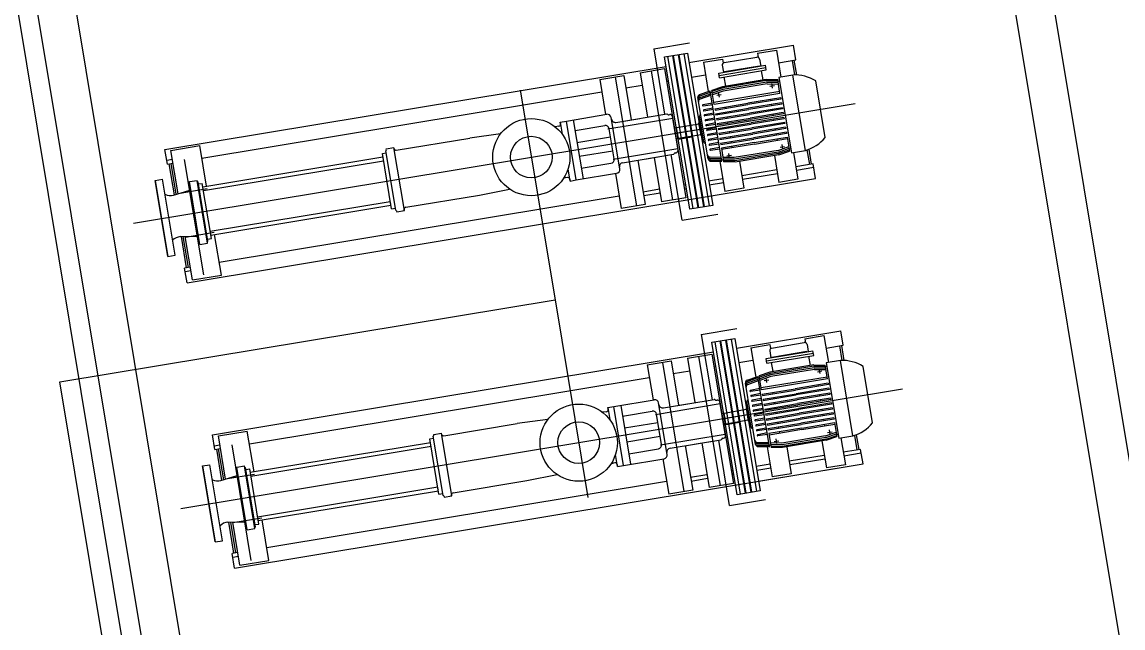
# Model space of a CAD drawing. Header units: millimetres. Extents: x -16232 to 52632, y -3739 to 20678.
# Drawn here: x 23035.64 to 23074.76, y 12162.82 to 12184.37 of the extents above; entities that cross this region are included whole.
import ezdxf

# ---------------------------------------------------------------- set-up
doc = ezdxf.new("R2010")
doc.units = ezdxf.units.MM
doc.header["$LTSCALE"] = 300
doc.header["$MEASUREMENT"] = 0
doc.layers.add('CINZA-8', color=8, linetype='Continuous')

msp = doc.modelspace()

# ---------------------------------------------------------------- linework, layer by layer
at = {"layer": 'CINZA-8'}
for p, q in [((23098.106, 12029.531), (23050.436, 12316.693)), ((23096.528, 12030.659), (23049.307, 12315.115)), ((23015.473, 12309.498), (23062.694, 12025.043)), ((23064.272, 12023.914), (23016.826, 12309.723)), ((23014.796, 12309.386), (23061.905, 12025.607)), ((23058.086, 12183.418), (23059.359, 12183.629)), ((23059.339, 12182.931), (23063.052, 12183.547)), ((23063.138, 12183.029), (23063.052, 12183.547)), ((23058.086, 12183.418), (23058.473, 12181.09)), ((23058.471, 12183.134), (23059.283, 12183.269)), ((23059.371, 12177.714), (23058.471, 12183.134)), ((23059.486, 12177.733), (23058.586, 12183.153)), ((23059.662, 12177.762), (23058.762, 12183.182)), ((23059.689, 12177.767), (23058.789, 12183.187)), ((23059.865, 12177.796), (23058.965, 12183.216)), ((23059.892, 12177.8), (23058.992, 12183.221)), ((23060.068, 12177.83), (23059.168, 12183.25)), ((23059.283, 12183.269), (23060.183, 12177.849)), ((23060.592, 12182.93), (23061.753, 12183.123)), ((23061.773, 12183.262), (23062.45, 12183.374)), ((23061.773, 12183.262), (23061.797, 12183.118)), ((23062.45, 12183.374), (23062.609, 12182.417)), ((23040.717, 12179.839), (23058.527, 12182.796)), ((23057.605, 12182.57), (23058.471, 12182.714)), ((23058.471, 12182.714), (23059.234, 12178.119)), ((23059.852, 12182.943), (23060.528, 12183.055)), ((23059.852, 12182.943), (23060.025, 12181.898)), ((23060.395, 12182.558), (23062.06, 12182.834)), ((23060.409, 12182.475), (23062.074, 12182.752)), ((23060.523, 12182.834), (23060.564, 12182.586)), ((23060.528, 12183.055), (23060.552, 12182.912)), ((23060.602, 12182.608), (23061.847, 12182.815)), ((23061.85, 12183.054), (23061.891, 12182.806)), ((23062.087, 12182.669), (23062.06, 12182.834)), ((23062.524, 12182.927), (23063.138, 12183.029)), ((23063.003, 12183.007), (23063.088, 12182.489)), ((23063.07, 12183.018), (23063.158, 12182.489)), ((23056.17, 12182.332), (23057.023, 12182.473)), ((23056.17, 12182.332), (23056.378, 12181.083)), ((23056.712, 12182.421), (23057.474, 12177.827)), ((23057.023, 12182.473), (23057.285, 12180.893)), ((23057.605, 12182.57), (23057.867, 12180.99)), ((23057.997, 12182.635), (23058.76, 12178.04)), ((23059.425, 12182.413), (23059.926, 12182.496)), ((23060.423, 12182.393), (23060.395, 12182.558)), ((23060.423, 12182.393), (23062.087, 12182.669)), ((23062.088, 12182.33), (23060.532, 12182.072)), ((23060.647, 12182.091), (23060.592, 12182.421)), ((23061.973, 12182.311), (23061.918, 12182.641)), ((23062.088, 12182.33), (23062.492, 12182.326)), ((23062.574, 12181.832), (23062.492, 12182.326)), ((23063.035, 12182.487), (23062.534, 12182.404)), ((23062.534, 12182.404), (23062.979, 12179.724)), ((23063.48, 12179.808), (23063.035, 12182.487)), ((23053.34, 12181.954), (23054.579, 12174.492)), ((23057.097, 12182.027), (23057.679, 12182.123)), ((23058.545, 12182.267), (23058.613, 12182.278)), ((23059.719, 12181.79), (23060.097, 12181.923)), ((23060.513, 12179.419), (23060.097, 12181.923)), ((23060.532, 12182.072), (23060.151, 12181.937)), ((23060.233, 12181.443), (23060.151, 12181.937)), ((23060.538, 12182.03), (23060.157, 12181.896)), ((23060.548, 12181.973), (23060.167, 12181.839)), ((23062.095, 12182.289), (23060.538, 12182.03)), ((23062.104, 12182.232), (23060.548, 12181.973)), ((23062.114, 12182.172), (23060.558, 12181.914)), ((23062.095, 12182.289), (23062.499, 12182.285)), ((23062.104, 12182.232), (23062.508, 12182.228)), ((23062.114, 12182.172), (23062.518, 12182.168)), ((23062.219, 12182.087), (23062.381, 12182.114)), ((23062.313, 12182.02), (23062.286, 12182.182)), ((23062.557, 12182.269), (23062.503, 12182.26)), ((23064.176, 12180.267), (23063.842, 12182.277)), ((23042.034, 12179.526), (23056.245, 12181.885)), ((23060.019, 12179.503), (23059.657, 12181.685)), ((23059.726, 12181.746), (23060.105, 12181.879)), ((23059.736, 12181.69), (23060.114, 12181.823)), ((23059.744, 12181.639), (23060.122, 12181.773)), ((23060.106, 12181.869), (23060.16, 12181.878)), ((23060.558, 12181.914), (23060.177, 12181.78)), ((23062.563, 12181.899), (23060.221, 12181.511)), ((23062.574, 12181.832), (23060.233, 12181.443)), ((23060.324, 12181.773), (23060.486, 12181.8)), ((23060.419, 12181.705), (23060.392, 12181.868)), ((23062.599, 12181.678), (23061.429, 12181.484)), ((23062.607, 12181.632), (23061.436, 12181.438)), ((23062.232, 12181.617), (23062.239, 12181.571)), ((23062.599, 12181.678), (23062.607, 12181.632)), ((23039.6, 12177.22), (23065.243, 12181.477)), ((23060.17, 12181.487), (23059.835, 12181.425)), ((23060.179, 12181.433), (23059.841, 12181.384)), ((23060.199, 12181.311), (23059.864, 12181.249)), ((23060.208, 12181.257), (23059.87, 12181.208)), ((23060.258, 12181.289), (23061.429, 12181.484)), ((23060.258, 12181.289), (23060.266, 12181.243)), ((23060.266, 12181.243), (23061.436, 12181.438)), ((23060.287, 12181.113), (23061.458, 12181.308)), ((23060.295, 12181.067), (23061.466, 12181.262)), ((23060.626, 12181.35), (23060.634, 12181.304)), ((23060.655, 12181.174), (23060.663, 12181.128)), ((23062.629, 12181.502), (23061.458, 12181.308)), ((23062.636, 12181.456), (23061.466, 12181.262)), ((23062.658, 12181.326), (23061.487, 12181.132)), ((23062.665, 12181.28), (23061.495, 12181.086)), ((23062.687, 12181.15), (23061.516, 12180.956)), ((23062.261, 12181.441), (23062.268, 12181.395)), ((23062.29, 12181.265), (23062.298, 12181.219)), ((23062.629, 12181.502), (23062.636, 12181.456)), ((23062.658, 12181.326), (23062.665, 12181.28)), ((23062.687, 12181.15), (23062.695, 12181.104)), ((23054.767, 12180.816), (23054.984, 12180.852)), ((23054.779, 12180.746), (23054.767, 12180.816)), ((23054.767, 12180.816), (23054.839, 12180.384)), ((23054.984, 12180.852), (23056.418, 12181.09)), ((23055.332, 12178.754), (23054.984, 12180.852)), ((23055.227, 12180.892), (23055.575, 12178.794)), ((23056.462, 12180.572), (23058.763, 12180.954)), ((23056.879, 12179.15), (23056.576, 12180.977)), ((23056.744, 12180.803), (23058.551, 12181.103)), ((23056.744, 12180.803), (23057.597, 12180.945)), ((23058.619, 12181.073), (23058.659, 12181.079)), ((23058.951, 12179.821), (23058.754, 12181.012)), ((23058.901, 12180.619), (23059.701, 12180.752)), ((23059.694, 12180.79), (23059.749, 12180.799)), ((23059.77, 12180.335), (23059.694, 12180.79)), ((23059.862, 12180.116), (23059.711, 12181.026)), ((23060.228, 12181.135), (23059.893, 12181.073)), ((23060.237, 12181.081), (23059.9, 12181.032)), ((23060.257, 12180.959), (23059.922, 12180.897)), ((23060.266, 12180.905), (23059.929, 12180.856)), ((23060.286, 12180.784), (23059.951, 12180.721)), ((23060.287, 12181.113), (23060.295, 12181.067)), ((23060.317, 12180.937), (23061.487, 12181.132)), ((23060.317, 12180.937), (23060.324, 12180.891)), ((23060.324, 12180.891), (23061.495, 12181.086)), ((23060.346, 12180.761), (23061.516, 12180.956)), ((23060.346, 12180.761), (23060.353, 12180.715)), ((23060.353, 12180.715), (23061.524, 12180.91)), ((23060.374, 12180.591), (23061.545, 12180.785)), ((23060.684, 12180.998), (23060.692, 12180.952)), ((23060.714, 12180.822), (23060.721, 12180.776)), ((23062.695, 12181.104), (23061.524, 12180.91)), ((23062.715, 12180.98), (23061.545, 12180.785)), ((23062.723, 12180.934), (23061.552, 12180.739)), ((23062.745, 12180.804), (23061.574, 12180.609)), ((23062.752, 12180.758), (23061.582, 12180.563)), ((23062.319, 12181.089), (23062.327, 12181.043)), ((23062.348, 12180.918), (23062.355, 12180.872)), ((23062.715, 12180.98), (23062.723, 12180.934)), ((23062.745, 12180.804), (23062.752, 12180.758)), ((23052.64, 12180.391), (23051.553, 12180.247)), ((23054.72, 12180.667), (23054.581, 12180.649)), ((23055.29, 12180.514), (23056.346, 12180.689)), ((23056.681, 12179.506), (23056.503, 12180.576)), ((23058.821, 12180.606), (23058.889, 12180.617)), ((23058.889, 12180.617), (23058.952, 12180.238)), ((23058.901, 12180.619), (23058.891, 12180.604)), ((23058.949, 12180.251), (23058.891, 12180.604)), ((23058.964, 12180.24), (23058.901, 12180.619)), ((23058.92, 12180.427), (23059.732, 12180.562)), ((23058.964, 12180.24), (23059.764, 12180.373)), ((23060.295, 12180.729), (23059.958, 12180.68)), ((23060.315, 12180.613), (23059.98, 12180.55)), ((23060.324, 12180.559), (23059.986, 12180.51)), ((23060.344, 12180.437), (23060.009, 12180.375)), ((23060.353, 12180.383), (23060.016, 12180.334)), ((23060.374, 12180.591), (23060.382, 12180.545)), ((23060.382, 12180.545), (23061.552, 12180.739)), ((23060.403, 12180.415), (23061.574, 12180.609)), ((23060.403, 12180.415), (23060.411, 12180.369)), ((23060.411, 12180.369), (23061.582, 12180.563)), ((23060.432, 12180.239), (23061.603, 12180.433)), ((23060.44, 12180.193), (23061.611, 12180.387)), ((23060.742, 12180.652), (23060.749, 12180.606)), ((23060.771, 12180.476), (23060.779, 12180.43)), ((23062.774, 12180.628), (23061.603, 12180.433)), ((23062.781, 12180.582), (23061.611, 12180.387)), ((23062.803, 12180.452), (23061.632, 12180.257)), ((23062.811, 12180.406), (23061.64, 12180.211)), ((23062.377, 12180.743), (23062.384, 12180.697)), ((23062.406, 12180.567), (23062.414, 12180.521)), ((23062.435, 12180.391), (23062.443, 12180.345)), ((23062.774, 12180.628), (23062.781, 12180.582)), ((23062.803, 12180.452), (23062.811, 12180.406)), ((23040.931, 12179.805), (23041.959, 12179.976)), ((23042.199, 12178.533), (23041.959, 12179.976)), ((23048.94, 12179.814), (23051.553, 12180.247)), ((23055.36, 12180.089), (23056.551, 12180.287)), ((23058.884, 12180.227), (23058.952, 12180.238)), ((23058.964, 12180.24), (23058.949, 12180.251)), ((23058.958, 12180.197), (23058.952, 12180.238)), ((23059.446, 12180.278), (23058.958, 12180.197)), ((23059.439, 12180.319), (23059.446, 12180.278)), ((23059.824, 12180.344), (23059.77, 12180.335)), ((23060.373, 12180.261), (23060.038, 12180.199)), ((23060.382, 12180.207), (23060.045, 12180.158)), ((23060.402, 12180.085), (23060.067, 12180.023)), ((23060.411, 12180.031), (23060.074, 12179.982)), ((23060.432, 12180.239), (23060.44, 12180.193)), ((23060.462, 12180.063), (23061.632, 12180.257)), ((23060.462, 12180.063), (23060.469, 12180.017)), ((23060.469, 12180.017), (23061.64, 12180.211)), ((23061.661, 12180.085), (23060.49, 12179.89)), ((23061.67, 12180.032), (23060.499, 12179.837)), ((23060.8, 12180.3), (23060.808, 12180.254)), ((23060.829, 12180.124), (23060.837, 12180.078)), ((23061.661, 12180.085), (23062.832, 12180.279)), ((23061.67, 12180.032), (23062.84, 12180.226)), ((23062.464, 12180.218), (23062.473, 12180.165)), ((23062.673, 12179.854), (23062.646, 12180.017)), ((23062.832, 12180.279), (23062.914, 12179.785)), ((23040.803, 12179.322), (23040.717, 12179.839)), ((23041.186, 12178.266), (23040.931, 12179.805)), ((23048.445, 12179.697), (23048.58, 12179.719)), ((23048.77, 12177.734), (23048.445, 12179.697)), ((23048.918, 12177.682), (23048.567, 12179.794)), ((23048.585, 12179.859), (23048.855, 12179.904)), ((23048.589, 12179.832), (23048.585, 12179.859)), ((23049.226, 12177.671), (23048.855, 12179.904)), ((23055.442, 12179.597), (23056.633, 12179.795)), ((23056.642, 12179.49), (23058.943, 12179.871)), ((23056.982, 12179.369), (23058.789, 12179.669)), ((23057.835, 12179.51), (23058.789, 12179.669)), ((23059.097, 12177.328), (23058.711, 12179.656)), ((23058.844, 12179.719), (23058.884, 12179.726)), ((23060.432, 12179.909), (23060.097, 12179.847)), ((23060.441, 12179.855), (23060.103, 12179.806)), ((23060.49, 12179.89), (23060.572, 12179.396)), ((23060.683, 12179.608), (23060.846, 12179.635)), ((23060.778, 12179.54), (23060.751, 12179.702)), ((23060.858, 12179.951), (23060.867, 12179.898)), ((23062.507, 12179.808), (23060.95, 12179.55)), ((23062.516, 12179.749), (23060.96, 12179.49)), ((23062.526, 12179.692), (23060.969, 12179.433)), ((23062.533, 12179.65), (23060.976, 12179.392)), ((23062.377, 12179.625), (23062.536, 12178.667)), ((23062.507, 12179.808), (23062.888, 12179.942)), ((23062.516, 12179.749), (23062.897, 12179.883)), ((23062.526, 12179.692), (23062.907, 12179.826)), ((23062.533, 12179.65), (23062.914, 12179.785)), ((23062.578, 12179.922), (23062.74, 12179.949)), ((23062.957, 12179.86), (23062.903, 12179.851)), ((23062.979, 12179.724), (23063.48, 12179.808)), ((23063.054, 12179.737), (23063.213, 12178.779)), ((23063.531, 12179.823), (23063.617, 12179.305)), ((23063.597, 12179.846), (23063.685, 12179.317)), ((23040.78, 12179.457), (23040.983, 12179.491)), ((23040.803, 12179.322), (23041.006, 12179.355)), ((23041.054, 12178.225), (23040.87, 12179.333)), ((23041.12, 12178.245), (23040.938, 12179.344)), ((23042.097, 12175.378), (23041.415, 12179.483)), ((23042.064, 12178.511), (23048.465, 12179.573)), ((23042.086, 12178.375), (23048.488, 12179.438)), ((23055.513, 12179.173), (23056.568, 12179.348)), ((23057.523, 12179.458), (23057.786, 12177.878)), ((23058.105, 12179.555), (23058.368, 12177.975)), ((23060.087, 12179.574), (23060.488, 12179.57)), ((23060.095, 12179.524), (23060.496, 12179.52)), ((23060.104, 12179.467), (23060.506, 12179.463)), ((23060.112, 12179.423), (23060.513, 12179.419)), ((23060.436, 12179.42), (23060.614, 12178.348)), ((23060.504, 12179.473), (23060.558, 12179.482)), ((23060.95, 12179.55), (23060.546, 12179.554)), ((23060.96, 12179.49), (23060.556, 12179.494)), ((23060.969, 12179.433), (23060.566, 12179.437)), ((23060.976, 12179.392), (23060.572, 12179.396)), ((23061.132, 12179.418), (23061.291, 12178.46)), ((23063.752, 12179.328), (23063.139, 12179.226)), ((23063.775, 12179.193), (23063.161, 12179.091)), ((23063.838, 12178.81), (23063.752, 12179.328)), ((23041.503, 12175.102), (23063.838, 12178.81)), ((23055.023, 12178.844), (23054.885, 12178.816)), ((23055.115, 12178.718), (23055.044, 12179.15)), ((23055.332, 12178.754), (23056.766, 12178.992)), ((23056.726, 12178.985), (23056.933, 12177.737)), ((23060.54, 12178.795), (23060.039, 12178.711)), ((23060.125, 12178.194), (23063.838, 12178.81)), ((23062.462, 12179.114), (23061.217, 12178.907)), ((23062.484, 12178.978), (23061.239, 12178.772)), ((23040.371, 12178.739), (23040.629, 12178.782)), ((23040.82, 12176.032), (23040.371, 12178.739)), ((23040.371, 12178.739), (23040.82, 12176.032)), ((23041.079, 12176.075), (23040.629, 12178.782)), ((23041.184, 12178.279), (23042.213, 12178.45)), ((23041.588, 12178.697), (23041.858, 12178.742)), ((23041.958, 12176.464), (23041.588, 12178.697)), ((23042.229, 12176.509), (23041.858, 12178.742)), ((23042.246, 12176.575), (23041.895, 12178.686)), ((23041.908, 12178.612), (23042.043, 12178.634)), ((23042.369, 12176.672), (23042.043, 12178.634)), ((23051.89, 12178.217), (23052.966, 12178.432)), ((23055.104, 12178.787), (23055.115, 12178.718)), ((23055.115, 12178.718), (23055.332, 12178.754)), ((23058.294, 12178.422), (23057.712, 12178.325)), ((23059.227, 12178.577), (23059.16, 12178.565)), ((23059.25, 12178.441), (23059.182, 12178.43)), ((23060.563, 12178.659), (23060.062, 12178.576)), ((23061.291, 12178.46), (23060.614, 12178.348)), ((23063.213, 12178.779), (23062.536, 12178.667)), ((23041.023, 12178.215), (23041.563, 12178.386)), ((23056.859, 12178.184), (23042.649, 12175.825)), ((23049.277, 12177.784), (23051.89, 12178.217)), ((23058.316, 12178.286), (23057.734, 12178.19)), ((23059.234, 12178.119), (23058.368, 12177.975)), ((23042.326, 12176.93), (23048.727, 12177.993)), ((23042.348, 12176.795), (23048.75, 12177.858)), ((23048.742, 12177.907), (23048.75, 12177.919)), ((23048.77, 12177.734), (23048.906, 12177.757)), ((23048.951, 12177.653), (23048.955, 12177.626)), ((23048.955, 12177.626), (23049.226, 12177.671)), ((23049.202, 12177.667), (23049.222, 12177.694)), ((23057.786, 12177.878), (23056.933, 12177.737)), ((23060.183, 12177.849), (23059.371, 12177.714)), ((23059.097, 12177.328), (23060.37, 12177.539)), ((23041.443, 12176.723), (23042.471, 12176.894)), ((23041.268, 12176.739), (23041.834, 12176.752)), ((23041.485, 12175.631), (23041.301, 12176.74)), ((23041.552, 12175.643), (23041.37, 12176.741)), ((23041.695, 12175.204), (23041.439, 12176.743)), ((23041.958, 12176.464), (23042.229, 12176.509)), ((23042.234, 12176.649), (23042.369, 12176.672)), ((23042.723, 12175.375), (23042.484, 12176.817)), ((23040.82, 12176.032), (23041.079, 12176.075)), ((23041.62, 12175.654), (23041.417, 12175.62)), ((23041.503, 12175.102), (23041.417, 12175.62)), ((23041.643, 12175.518), (23041.44, 12175.485)), ((23041.695, 12175.204), (23042.723, 12175.375)), ((23036.979, 12171.57), (23054.579, 12174.492)), ((23054.579, 12174.492), (23055.746, 12167.464)), ((23059.772, 12173.264), (23061.045, 12173.476)), ((23061.025, 12172.777), (23064.737, 12173.393)), ((23064.823, 12172.876), (23064.737, 12173.393)), ((23059.772, 12173.264), (23060.158, 12170.937)), ((23060.156, 12172.981), (23060.968, 12173.115)), ((23061.056, 12167.56), (23060.156, 12172.981)), ((23061.171, 12167.579), (23060.271, 12173)), ((23061.347, 12167.609), (23060.447, 12173.029)), ((23061.374, 12167.613), (23060.474, 12173.033)), ((23061.55, 12167.642), (23060.65, 12173.063)), ((23061.577, 12167.647), (23060.677, 12173.067)), ((23061.753, 12167.676), (23060.853, 12173.096)), ((23060.968, 12173.115), (23061.868, 12167.695)), ((23062.278, 12172.776), (23063.439, 12172.969)), ((23063.459, 12173.108), (23064.136, 12173.221)), ((23063.459, 12173.108), (23063.483, 12172.965)), ((23064.136, 12173.221), (23064.295, 12172.263)), ((23042.402, 12169.686), (23060.212, 12172.642)), ((23059.29, 12172.416), (23060.157, 12172.56)), ((23060.157, 12172.56), (23060.919, 12167.965)), ((23061.537, 12172.789), (23062.214, 12172.901)), ((23061.537, 12172.789), (23061.711, 12171.744)), ((23062.081, 12172.404), (23063.745, 12172.681)), ((23062.094, 12172.322), (23063.759, 12172.598)), ((23062.209, 12172.68), (23062.25, 12172.433)), ((23062.214, 12172.901), (23062.238, 12172.758)), ((23062.288, 12172.455), (23063.533, 12172.662)), ((23063.535, 12172.9), (23063.576, 12172.653)), ((23063.773, 12172.516), (23063.745, 12172.681)), ((23064.21, 12172.774), (23064.823, 12172.876)), ((23064.688, 12172.853), (23064.774, 12172.336)), ((23064.756, 12172.865), (23064.844, 12172.335)), ((23057.856, 12172.178), (23058.709, 12172.32)), ((23057.856, 12172.178), (23058.063, 12170.93)), ((23058.397, 12172.268), (23059.16, 12167.673)), ((23058.709, 12172.32), (23058.971, 12170.74)), ((23059.29, 12172.416), (23059.553, 12170.836)), ((23059.683, 12172.481), (23060.446, 12167.887)), ((23061.11, 12172.259), (23061.611, 12172.343)), ((23062.108, 12172.239), (23062.081, 12172.404)), ((23062.108, 12172.239), (23063.773, 12172.516)), ((23063.773, 12172.176), (23062.217, 12171.918)), ((23062.332, 12171.937), (23062.277, 12172.267)), ((23063.658, 12172.157), (23063.604, 12172.488)), ((23063.773, 12172.176), (23064.177, 12172.172)), ((23064.259, 12171.678), (23064.177, 12172.172)), ((23064.721, 12172.334), (23064.22, 12172.251)), ((23064.22, 12172.251), (23064.665, 12169.571)), ((23065.166, 12169.654), (23064.721, 12172.334)), ((23058.783, 12171.873), (23059.365, 12171.97)), ((23060.231, 12172.113), (23060.298, 12172.125)), ((23061.404, 12171.636), (23061.783, 12171.77)), ((23062.198, 12169.266), (23061.783, 12171.77)), ((23062.217, 12171.918), (23061.836, 12171.784)), ((23061.918, 12171.289), (23061.836, 12171.784)), ((23062.224, 12171.877), (23061.843, 12171.742)), ((23062.233, 12171.82), (23061.852, 12171.686)), ((23062.243, 12171.76), (23061.862, 12171.626)), ((23063.78, 12172.135), (23062.224, 12171.877)), ((23063.79, 12172.078), (23062.233, 12171.82)), ((23063.8, 12172.019), (23062.243, 12171.76)), ((23063.78, 12172.135), (23064.184, 12172.131)), ((23063.79, 12172.078), (23064.194, 12172.074)), ((23063.8, 12172.019), (23064.204, 12172.015)), ((23063.904, 12171.934), (23064.066, 12171.961)), ((23063.999, 12171.866), (23063.972, 12172.029)), ((23064.242, 12172.115), (23064.188, 12172.106)), ((23065.861, 12170.114), (23065.527, 12172.123)), ((23040.686, 12149.236), (23036.979, 12171.57)), ((23043.72, 12169.372), (23057.93, 12171.731)), ((23061.705, 12169.349), (23061.343, 12171.531)), ((23061.412, 12171.592), (23061.79, 12171.726)), ((23061.421, 12171.536), (23061.799, 12171.669)), ((23061.429, 12171.486), (23061.808, 12171.619)), ((23061.792, 12171.715), (23061.846, 12171.724)), ((23064.248, 12171.746), (23061.907, 12171.357)), ((23064.259, 12171.678), (23061.918, 12171.289)), ((23062.009, 12171.619), (23062.172, 12171.646)), ((23062.104, 12171.552), (23062.077, 12171.714)), ((23064.285, 12171.524), (23063.114, 12171.33)), ((23064.293, 12171.478), (23063.122, 12171.284)), ((23063.917, 12171.463), (23063.925, 12171.417)), ((23064.285, 12171.524), (23064.293, 12171.478)), ((23041.285, 12167.067), (23066.928, 12171.323)), ((23061.855, 12171.334), (23061.52, 12171.271)), ((23061.864, 12171.28), (23061.527, 12171.231)), ((23061.884, 12171.158), (23061.549, 12171.095)), ((23061.893, 12171.104), (23061.556, 12171.055)), ((23061.914, 12170.982), (23061.578, 12170.919)), ((23061.944, 12171.136), (23063.114, 12171.33)), ((23061.944, 12171.136), (23061.951, 12171.09)), ((23061.951, 12171.09), (23063.122, 12171.284)), ((23061.973, 12170.96), (23063.144, 12171.154)), ((23061.98, 12170.914), (23063.151, 12171.108)), ((23062.002, 12170.784), (23063.173, 12170.978)), ((23062.311, 12171.197), (23062.319, 12171.151)), ((23062.341, 12171.021), (23062.348, 12170.975)), ((23064.314, 12171.348), (23063.144, 12171.154)), ((23064.322, 12171.302), (23063.151, 12171.108)), ((23064.343, 12171.172), (23063.173, 12170.978)), ((23064.351, 12171.126), (23063.18, 12170.932)), ((23064.373, 12170.997), (23063.202, 12170.802)), ((23063.946, 12171.287), (23063.954, 12171.241)), ((23063.976, 12171.111), (23063.983, 12171.065)), ((23064.314, 12171.348), (23064.322, 12171.302)), ((23064.343, 12171.172), (23064.351, 12171.126)), ((23064.373, 12170.997), (23064.38, 12170.951)), ((23056.453, 12170.662), (23056.669, 12170.698)), ((23056.464, 12170.593), (23056.453, 12170.662)), ((23056.453, 12170.662), (23056.524, 12170.23)), ((23056.669, 12170.698), (23058.104, 12170.936)), ((23057.017, 12168.6), (23056.669, 12170.698)), ((23056.913, 12170.739), (23057.261, 12168.641)), ((23058.148, 12170.419), (23060.449, 12170.801)), ((23058.565, 12168.996), (23058.262, 12170.823)), ((23058.429, 12170.65), (23060.236, 12170.95)), ((23058.429, 12170.65), (23059.282, 12170.791)), ((23060.305, 12170.919), (23060.344, 12170.926)), ((23060.637, 12169.667), (23060.439, 12170.858)), ((23060.587, 12170.465), (23061.386, 12170.598)), ((23061.38, 12170.636), (23061.434, 12170.645)), ((23061.455, 12170.181), (23061.38, 12170.636)), ((23061.547, 12169.963), (23061.396, 12170.872)), ((23061.923, 12170.928), (23061.585, 12170.879)), ((23061.943, 12170.806), (23061.608, 12170.743)), ((23061.952, 12170.752), (23061.614, 12170.703)), ((23061.972, 12170.63), (23061.637, 12170.567)), ((23061.981, 12170.576), (23061.644, 12170.527)), ((23061.973, 12170.96), (23061.98, 12170.914)), ((23062.002, 12170.784), (23062.01, 12170.738)), ((23062.01, 12170.738), (23063.18, 12170.932)), ((23062.031, 12170.608), (23063.202, 12170.802)), ((23062.031, 12170.608), (23062.039, 12170.562)), ((23062.039, 12170.562), (23063.21, 12170.756)), ((23062.06, 12170.437), (23063.23, 12170.632)), ((23062.067, 12170.391), (23063.238, 12170.586)), ((23062.37, 12170.845), (23062.378, 12170.799)), ((23062.399, 12170.669), (23062.407, 12170.623)), ((23064.38, 12170.951), (23063.21, 12170.756)), ((23064.401, 12170.826), (23063.23, 12170.632)), ((23064.409, 12170.78), (23063.238, 12170.586)), ((23064.43, 12170.65), (23063.259, 12170.456)), ((23064.438, 12170.604), (23063.267, 12170.41)), ((23064.005, 12170.935), (23064.012, 12170.889)), ((23064.033, 12170.765), (23064.041, 12170.719)), ((23064.062, 12170.589), (23064.07, 12170.543)), ((23064.401, 12170.826), (23064.409, 12170.78)), ((23064.43, 12170.65), (23064.438, 12170.604)), ((23054.326, 12170.238), (23053.239, 12170.094)), ((23056.406, 12170.514), (23056.266, 12170.495)), ((23056.976, 12170.36), (23058.031, 12170.536)), ((23058.367, 12169.352), (23058.189, 12170.423)), ((23060.507, 12170.452), (23060.574, 12170.463)), ((23060.574, 12170.463), (23060.637, 12170.084)), ((23060.587, 12170.465), (23060.576, 12170.451)), ((23060.635, 12170.097), (23060.576, 12170.451)), ((23060.65, 12170.086), (23060.587, 12170.465)), ((23060.606, 12170.274), (23061.418, 12170.409)), ((23060.65, 12170.086), (23061.449, 12170.219)), ((23061.51, 12170.19), (23061.455, 12170.181)), ((23062, 12170.459), (23061.665, 12170.397)), ((23062.009, 12170.405), (23061.672, 12170.356)), ((23062.029, 12170.284), (23061.694, 12170.221)), ((23062.038, 12170.229), (23061.701, 12170.18)), ((23062.06, 12170.437), (23062.067, 12170.391)), ((23062.089, 12170.261), (23063.259, 12170.456)), ((23062.089, 12170.261), (23062.096, 12170.215)), ((23062.096, 12170.215), (23063.267, 12170.41)), ((23062.118, 12170.085), (23063.289, 12170.28)), ((23062.126, 12170.039), (23063.296, 12170.234)), ((23062.427, 12170.498), (23062.435, 12170.452)), ((23062.457, 12170.322), (23062.464, 12170.276)), ((23064.459, 12170.474), (23063.289, 12170.28)), ((23064.467, 12170.428), (23063.296, 12170.234)), ((23064.489, 12170.298), (23063.318, 12170.104)), ((23064.496, 12170.252), (23063.325, 12170.058)), ((23064.092, 12170.413), (23064.099, 12170.367)), ((23064.121, 12170.237), (23064.128, 12170.191)), ((23064.459, 12170.474), (23064.467, 12170.428)), ((23064.489, 12170.298), (23064.496, 12170.252)), ((23042.616, 12169.652), (23043.645, 12169.822)), ((23043.885, 12168.38), (23043.645, 12169.822)), ((23050.625, 12169.66), (23053.239, 12170.094)), ((23057.046, 12169.936), (23058.237, 12170.134)), ((23060.569, 12170.073), (23060.637, 12170.084)), ((23060.65, 12170.086), (23060.635, 12170.097)), ((23060.644, 12170.044), (23060.637, 12170.084)), ((23061.131, 12170.125), (23060.644, 12170.044)), ((23061.124, 12170.165), (23061.131, 12170.125)), ((23062.059, 12170.108), (23061.724, 12170.045)), ((23062.068, 12170.053), (23061.73, 12170.004)), ((23062.088, 12169.932), (23061.753, 12169.869)), ((23062.097, 12169.878), (23061.76, 12169.829)), ((23062.118, 12170.085), (23062.126, 12170.039)), ((23062.147, 12169.91), (23063.318, 12170.104)), ((23062.147, 12169.91), (23062.155, 12169.864)), ((23062.155, 12169.864), (23063.325, 12170.058)), ((23063.347, 12169.931), (23062.176, 12169.737)), ((23063.355, 12169.878), (23062.185, 12169.684)), ((23062.486, 12170.147), (23062.493, 12170.101)), ((23062.515, 12169.971), (23062.523, 12169.925)), ((23062.544, 12169.798), (23062.552, 12169.745)), ((23063.347, 12169.931), (23064.517, 12170.125)), ((23063.355, 12169.878), (23064.526, 12170.072)), ((23064.149, 12170.064), (23064.158, 12170.011)), ((23064.264, 12169.769), (23064.426, 12169.796)), ((23064.358, 12169.701), (23064.331, 12169.863)), ((23064.517, 12170.125), (23064.599, 12169.631)), ((23042.488, 12169.168), (23042.402, 12169.686)), ((23042.872, 12168.113), (23042.616, 12169.652)), ((23043.749, 12168.357), (23050.151, 12169.42)), ((23050.13, 12169.543), (23050.265, 12169.566)), ((23050.456, 12167.581), (23050.13, 12169.543)), ((23050.604, 12167.528), (23050.253, 12169.641)), ((23050.27, 12169.705), (23050.541, 12169.75)), ((23050.275, 12169.678), (23050.27, 12169.705)), ((23050.911, 12167.517), (23050.541, 12169.75)), ((23057.128, 12169.444), (23058.319, 12169.641)), ((23058.328, 12169.336), (23060.628, 12169.718)), ((23058.668, 12169.215), (23060.474, 12169.515)), ((23059.52, 12169.357), (23060.474, 12169.515)), ((23060.783, 12167.174), (23060.397, 12169.502)), ((23060.53, 12169.566), (23060.569, 12169.572)), ((23061.772, 12169.42), (23062.173, 12169.416)), ((23062.117, 12169.756), (23061.782, 12169.693)), ((23062.126, 12169.702), (23061.789, 12169.653)), ((23062.176, 12169.737), (23062.258, 12169.243)), ((23062.369, 12169.454), (23062.531, 12169.481)), ((23062.464, 12169.386), (23062.437, 12169.549)), ((23064.192, 12169.655), (23062.636, 12169.396)), ((23064.202, 12169.595), (23062.646, 12169.337)), ((23064.211, 12169.538), (23062.655, 12169.28)), ((23064.218, 12169.497), (23062.662, 12169.238)), ((23064.063, 12169.471), (23064.222, 12168.513)), ((23064.192, 12169.655), (23064.573, 12169.789)), ((23064.202, 12169.595), (23064.583, 12169.729)), ((23064.211, 12169.538), (23064.592, 12169.672)), ((23064.218, 12169.497), (23064.599, 12169.631)), ((23064.642, 12169.706), (23064.588, 12169.697)), ((23064.665, 12169.571), (23065.166, 12169.654)), ((23064.739, 12169.583), (23064.898, 12168.626)), ((23065.217, 12169.669), (23065.303, 12169.152)), ((23065.282, 12169.692), (23065.37, 12169.163)), ((23042.466, 12169.303), (23042.669, 12169.337)), ((23042.488, 12169.168), (23042.691, 12169.202)), ((23042.74, 12168.071), (23042.556, 12169.179)), ((23042.806, 12168.092), (23042.623, 12169.19)), ((23043.782, 12165.225), (23043.101, 12169.33)), ((23043.772, 12168.222), (23050.173, 12169.284)), ((23057.198, 12169.019), (23058.254, 12169.194)), ((23059.209, 12169.305), (23059.471, 12167.725)), ((23059.791, 12169.402), (23060.053, 12167.822)), ((23061.781, 12169.37), (23062.182, 12169.366)), ((23061.79, 12169.314), (23062.191, 12169.31)), ((23061.797, 12169.27), (23062.198, 12169.266)), ((23062.122, 12169.267), (23062.3, 12168.194)), ((23062.189, 12169.32), (23062.244, 12169.329)), ((23062.636, 12169.396), (23062.232, 12169.4)), ((23062.646, 12169.337), (23062.242, 12169.341)), ((23062.655, 12169.28), (23062.251, 12169.284)), ((23062.662, 12169.238), (23062.258, 12169.243)), ((23062.818, 12169.264), (23062.977, 12168.307)), ((23065.438, 12169.174), (23064.824, 12169.072)), ((23065.46, 12169.039), (23064.847, 12168.937)), ((23065.524, 12168.657), (23065.438, 12169.174)), ((23042.056, 12168.585), (23042.315, 12168.628)), ((23042.764, 12165.921), (23042.315, 12168.628)), ((23043.189, 12164.949), (23065.524, 12168.657)), ((23056.708, 12168.69), (23056.57, 12168.662)), ((23056.801, 12168.565), (23056.729, 12168.996)), ((23056.789, 12168.634), (23056.801, 12168.565)), ((23057.017, 12168.6), (23058.452, 12168.839)), ((23058.411, 12168.832), (23058.619, 12167.583)), ((23062.226, 12168.641), (23061.725, 12168.558)), ((23061.811, 12168.04), (23065.524, 12168.657)), ((23064.147, 12168.96), (23062.902, 12168.753)), ((23064.17, 12168.825), (23062.925, 12168.618)), ((23064.898, 12168.626), (23064.222, 12168.513)), ((23042.506, 12165.879), (23042.056, 12168.585)), ((23042.056, 12168.585), (23042.506, 12165.879)), ((23042.708, 12168.061), (23043.249, 12168.232)), ((23042.87, 12168.126), (23043.898, 12168.297)), ((23043.273, 12168.544), (23043.544, 12168.589)), ((23043.644, 12166.311), (23043.273, 12168.544)), ((23043.915, 12166.356), (23043.544, 12168.589)), ((23043.931, 12166.421), (23043.581, 12168.532)), ((23043.593, 12168.458), (23043.729, 12168.48)), ((23044.054, 12166.518), (23043.729, 12168.48)), ((23053.576, 12168.064), (23054.651, 12168.279)), ((23056.801, 12168.565), (23057.017, 12168.6)), ((23059.979, 12168.268), (23059.397, 12168.172)), ((23060.913, 12168.423), (23060.845, 12168.412)), ((23060.935, 12168.288), (23060.868, 12168.277)), ((23062.248, 12168.506), (23061.747, 12168.423)), ((23062.977, 12168.307), (23062.3, 12168.194)), ((23044.012, 12166.777), (23050.413, 12167.839)), ((23058.544, 12168.03), (23044.334, 12165.671)), ((23050.962, 12167.63), (23053.576, 12168.064)), ((23060.002, 12168.133), (23059.42, 12168.036)), ((23060.919, 12167.965), (23060.053, 12167.822)), ((23044.034, 12166.641), (23050.435, 12167.704)), ((23050.427, 12167.753), (23050.436, 12167.765)), ((23050.456, 12167.581), (23050.591, 12167.603)), ((23050.636, 12167.499), (23050.641, 12167.472)), ((23050.641, 12167.472), (23050.911, 12167.517)), ((23050.888, 12167.513), (23050.908, 12167.541)), ((23059.471, 12167.725), (23058.619, 12167.583)), ((23061.868, 12167.695), (23061.056, 12167.56)), ((23060.783, 12167.174), (23062.056, 12167.386)), ((23043.128, 12166.569), (23044.157, 12166.74)), ((23044.409, 12165.221), (23044.169, 12166.664)), ((23042.953, 12166.585), (23043.52, 12166.598)), ((23043.17, 12165.478), (23042.986, 12166.586)), ((23043.238, 12165.489), (23043.056, 12166.588)), ((23043.38, 12165.05), (23043.125, 12166.589)), ((23043.644, 12166.311), (23043.915, 12166.356)), ((23043.919, 12166.496), (23044.054, 12166.518)), ((23042.506, 12165.879), (23042.764, 12165.921)), ((23043.306, 12165.5), (23043.103, 12165.467)), ((23043.189, 12164.949), (23043.103, 12165.467)), ((23043.328, 12165.365), (23043.125, 12165.331)), ((23043.38, 12165.05), (23044.409, 12165.221))]:
    msp.add_line(p, q, dxfattribs=at)
for centre, radius in [((23053.737, 12179.567), 1.372), ((23053.737, 12179.567), 0.74), ((23055.422, 12169.413), 1.372), ((23055.422, 12169.413), 0.74)]:
    msp.add_circle(centre, radius, dxfattribs=at)
for centre, radius, start, end in [((23061.767, 12183.04), 0.0837, 9.4254, 99.4254), ((23060.606, 12182.847), 0.0837, 99.4254, 189.4254), ((23063.113, 12181.131), 1.358, 57.5179, 93.2643), ((23059.75, 12181.7), 0.0947, 109.4254, 189.4254), ((23059.758, 12181.657), 0.0947, 109.4254, 189.4254), ((23059.767, 12181.6), 0.0947, 109.4254, 189.4254), ((23059.775, 12181.55), 0.0947, 109.4254, 189.4254), ((23059.842, 12181.405), 0.021, 110.7903, 268.0605), ((23059.871, 12181.229), 0.021, 110.7903, 268.0605), ((23056.441, 12180.955), 0.137, 9.4254, 99.4254), ((23056.721, 12180.939), 0.137, 189.4254, 279.4254), ((23058.556, 12181.069), 0.0343, 33.0038, 99.4254), ((23058.614, 12181.107), 0.0343, 213.0032, 279.4254), ((23058.672, 12180.998), 0.0823, 9.4254, 99.4254), ((23059.765, 12181.035), 0.0549, 99.4254, 189.4254), ((23059.9, 12181.053), 0.021, 110.7903, 268.0605), ((23059.93, 12180.877), 0.021, 110.7903, 268.0605), ((23054.711, 12180.735), 0.0686, 277.5473, 9.4254), ((23056.368, 12180.554), 0.137, 9.4254, 99.4254), ((23059.959, 12180.701), 0.021, 110.7903, 268.0605), ((23059.987, 12180.531), 0.021, 110.7903, 268.0605), ((23060.016, 12180.355), 0.021, 110.7903, 268.0605), ((23059.916, 12180.125), 0.0549, 189.4254, 279.4254), ((23060.046, 12180.179), 0.021, 110.7903, 268.0605), ((23060.075, 12180.003), 0.021, 110.7903, 268.0605), ((23063.115, 12181.116), 1.358, 285.5864, 321.3329), ((23048.555, 12179.826), 0.0343, 290.9625, 9.4254), ((23048.928, 12179.881), 0.0686, 189.4254, 279.4254), ((23058.783, 12179.702), 0.0343, 279.4254, 345.847), ((23058.85, 12179.686), 0.0343, 99.4254, 165.8476), ((23058.87, 12179.807), 0.0823, 279.4254, 9.4254), ((23060.088, 12179.668), 0.0947, 189.4254, 269.4254), ((23060.096, 12179.618), 0.0947, 189.4254, 269.4254), ((23060.104, 12179.827), 0.021, 110.7903, 268.0605), ((23056.546, 12179.483), 0.137, 279.4254, 9.4254), ((23057.005, 12179.233), 0.137, 99.4254, 189.4254), ((23060.105, 12179.562), 0.0947, 189.4254, 269.4254), ((23060.113, 12179.518), 0.0947, 189.4254, 269.4254), ((23055.036, 12178.776), 0.0686, 9.4254, 101.3035), ((23056.744, 12179.127), 0.137, 279.4254, 9.4254), ((23041.543, 12178.465), 0.0823, 284.4254, 9.4254), ((23041.891, 12178.713), 0.0274, 189.4254, 279.4254), ((23040.916, 12178.655), 0.453, 244.1327, 283.677), ((23048.917, 12177.647), 0.0343, 9.4254, 87.8883), ((23049.288, 12177.716), 0.0686, 99.4254, 189.4254), ((23041.309, 12176.288), 0.453, 95.1739, 134.7181), ((23041.841, 12176.669), 0.0823, 9.4254, 94.4254), ((23042.25, 12176.548), 0.0274, 99.4254, 189.4254), ((23063.452, 12172.887), 0.0837, 9.4254, 99.4254), ((23062.291, 12172.694), 0.0837, 99.4254, 189.4254), ((23064.798, 12170.978), 1.358, 57.5179, 93.2643), ((23061.436, 12171.547), 0.0947, 109.4254, 189.4254), ((23061.443, 12171.503), 0.0947, 109.4254, 189.4254), ((23061.453, 12171.447), 0.0947, 109.4254, 189.4254), ((23061.461, 12171.397), 0.0947, 109.4254, 189.4254), ((23061.528, 12171.252), 0.021, 110.7903, 268.0605), ((23061.557, 12171.076), 0.021, 110.7903, 268.0605), ((23056.397, 12170.582), 0.0686, 277.5473, 9.4254), ((23058.126, 12170.801), 0.137, 9.4254, 99.4254), ((23058.407, 12170.785), 0.137, 189.4254, 279.4254), ((23060.242, 12170.916), 0.0343, 33.0038, 99.4254), ((23060.299, 12170.953), 0.0343, 213.0032, 279.4254), ((23060.358, 12170.845), 0.0823, 9.4254, 99.4254), ((23061.45, 12170.881), 0.0549, 99.4254, 189.4254), ((23061.586, 12170.9), 0.021, 110.7903, 268.0605), ((23061.615, 12170.724), 0.021, 110.7903, 268.0605), ((23058.054, 12170.4), 0.137, 9.4254, 99.4254), ((23061.644, 12170.548), 0.021, 110.7903, 268.0605), ((23061.673, 12170.377), 0.021, 110.7903, 268.0605), ((23061.702, 12170.201), 0.021, 110.7903, 268.0605), ((23061.601, 12169.972), 0.0549, 189.4254, 279.4254), ((23061.731, 12170.025), 0.021, 110.7903, 268.0605), ((23061.76, 12169.849), 0.021, 110.7903, 268.0605), ((23064.801, 12170.962), 1.358, 285.5864, 321.3329), ((23050.241, 12169.673), 0.0343, 290.9625, 9.4254), ((23050.614, 12169.728), 0.0686, 189.4254, 279.4254), ((23060.469, 12169.549), 0.0343, 279.4254, 345.847), ((23060.535, 12169.532), 0.0343, 99.4254, 165.8476), ((23060.556, 12169.654), 0.0823, 279.4254, 9.4254), ((23061.773, 12169.515), 0.0947, 189.4254, 269.4254), ((23061.782, 12169.465), 0.0947, 189.4254, 269.4254), ((23061.789, 12169.674), 0.021, 110.7903, 268.0605), ((23058.231, 12169.33), 0.137, 279.4254, 9.4254), ((23058.69, 12169.08), 0.137, 99.4254, 189.4254), ((23061.791, 12169.408), 0.0947, 189.4254, 269.4254), ((23061.798, 12169.365), 0.0947, 189.4254, 269.4254), ((23056.722, 12168.623), 0.0686, 9.4254, 101.3035), ((23058.43, 12168.974), 0.137, 279.4254, 9.4254), ((23043.228, 12168.312), 0.0823, 284.4254, 9.4254), ((23043.577, 12168.559), 0.0274, 189.4254, 279.4254), ((23042.601, 12168.501), 0.453, 244.1327, 283.677), ((23050.602, 12167.494), 0.0343, 9.4254, 87.8883), ((23050.973, 12167.562), 0.0686, 99.4254, 189.4254), ((23042.994, 12166.134), 0.453, 95.1739, 134.7181), ((23043.526, 12166.516), 0.0823, 9.4254, 94.4254), ((23043.936, 12166.394), 0.0274, 99.4254, 189.4254)]:
    msp.add_arc(centre, radius, start, end, dxfattribs=at)

doc.saveas('drawing.dxf')
